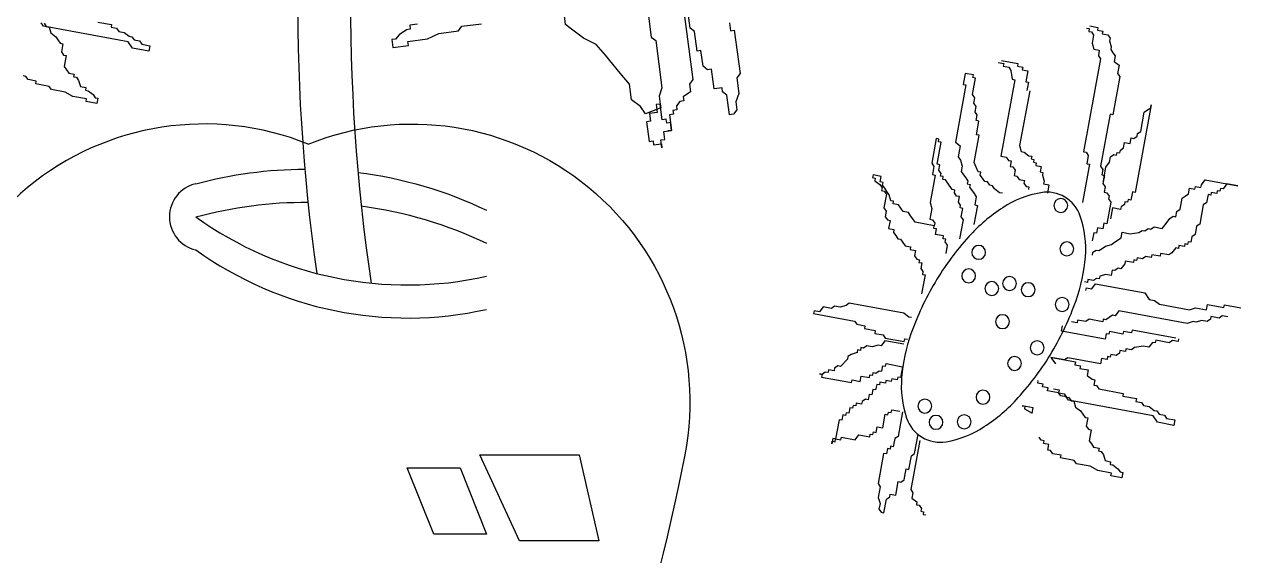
# Model space of a CAD drawing. Extents: x 839 to 4061, y 5103 to 8831.
# Drawn here: x 2670.1 to 2804.4, y 7635.2 to 7693.8 of the extents above; entities that cross this region are included whole.
import ezdxf

# ---------------------------------------------------------------- set-up
doc = ezdxf.new("R2010")
doc.units = 0
doc.header["$LTSCALE"] = 10
doc.header["$MEASUREMENT"] = 0
doc.layers.add('3', color=3, linetype='CONTINUOUS')

# ---------------------------------------------------------------- blocks, each defined once
blk = doc.blocks.new('A$C139035DF')
at = {"layer": '3', "color": 3}
for p, q in [((98.32, 181.27), (97.28, 173.46)), ((61.45, 174.95), (60.85, 174.84)), ((60.85, 174.84), (60.91, 174.54)), ((63.2, 175.59), (61.4, 175.25)), ((61.4, 175.25), (61.45, 174.95)), ((60.91, 174.54), (60.3, 174.43)), ((60.3, 174.43), (60.53, 173.22)), ((97.28, 173.46), (97.66, 172.97)), ((60.09, 172.21), (61.21, 166.18)), ((60.53, 173.22), (60.22, 173.17)), ((60.22, 173.17), (60.39, 172.26)), ((97.66, 172.97), (97.55, 172.1)), ((97.55, 172.1), (98.36, 171.55)), ((98.36, 171.55), (98.3, 171.12)), ((98.3, 171.12), (98.73, 171.06)), ((98.73, 171.06), (99.11, 170.57)), ((99.11, 170.57), (99.05, 170.13)), ((99.05, 170.13), (99.49, 170.07)), ((99.49, 170.07), (99.43, 169.64)), ((99.43, 169.64), (99.86, 169.58)), ((99.86, 169.58), (99.63, 167.85)), ((99.63, 167.85), (100.07, 167.79)), ((60.71, 165.47), (60.17, 165.05)), ((61.02, 165.52), (60.71, 165.47)), ((61.21, 166.18), (61.02, 165.52)), ((59.43, 163.98), (58.83, 163.87)), ((59.68, 164.34), (59.38, 164.28)), ((59.38, 164.28), (59.43, 163.98)), ((59.92, 164.7), (59.62, 164.64)), ((59.62, 164.64), (59.68, 164.34)), ((60.17, 165.05), (59.87, 165)), ((59.87, 165), (59.92, 164.7)), ((58.69, 162.91), (58.5, 162.25)), ((58.94, 163.27), (58.64, 163.21)), ((58.64, 163.21), (58.69, 162.91)), ((58.83, 163.87), (58.94, 163.27)), ((58.56, 161.95), (57.96, 161.84)), ((57.96, 161.84), (58.13, 160.93)), ((58.5, 162.25), (58.56, 161.95)), ((51.59, 157.54), (51.89, 157.6)), ((51.89, 157.6), (52, 157)), ((70.69, 157.03), (70.63, 157.33)), ((52, 157), (52.6, 157.11)), ((52.6, 157.11), (52.71, 156.51)), ((52.71, 156.51), (53.01, 156.56)), ((53.01, 156.56), (53.18, 155.66)), ((69.35, 155.84), (69.65, 155.9)), ((69.41, 155.54), (69.35, 155.84)), ((69.6, 156.2), (70.5, 156.37)), ((69.65, 155.9), (69.6, 156.2)), ((70.39, 156.97), (70.69, 157.03)), ((70.5, 156.37), (70.39, 156.97)), ((69.16, 155.19), (69.41, 155.54)), ((69.33, 154.28), (69.16, 155.19)), ((52.81, 150.91), (47.39, 149.91)), ((53.23, 150.37), (52.81, 150.91)), ((53.83, 150.48), (53.23, 150.37)), ((53.88, 150.18), (53.83, 150.48)), ((46.9, 149.2), (46.29, 149.08)), ((47.39, 149.91), (46.9, 149.2)), ((38.59, 148.59), (36.79, 148.26)), ((38.65, 148.29), (38.59, 148.59)), ((40.46, 148.63), (38.65, 148.29)), ((40.57, 148.03), (40.46, 148.63)), ((41.78, 148.25), (40.57, 148.03)), ((42.43, 148.06), (41.78, 148.25)), ((45.75, 148.67), (42.43, 148.06)), ((42.71, 146.55), (50.25, 147.95)), ((46.29, 149.08), (45.75, 148.67)), ((50.25, 147.95), (50.66, 147.4)), ((38.22, 147.28), (38.82, 147.39)), ((38.82, 147.39), (39.17, 147.14)), ((39.17, 147.14), (40.08, 147.31)), ((40.08, 147.31), (40.13, 147.01)), ((40.13, 147.01), (40.49, 146.76)), ((40.49, 146.76), (41.09, 146.88)), ((41.09, 146.88), (41.75, 146.69)), ((41.75, 146.69), (42.05, 146.74)), ((42.05, 146.74), (42.71, 146.55)), ((50.66, 147.4), (50.96, 147.45)), ((50.96, 147.45), (51.32, 147.21)), ((51.32, 147.21), (51.67, 146.96)), ((51.67, 146.96), (51.97, 147.02)), ((51.97, 147.02), (52.03, 146.72)), ((52.03, 146.72), (53.54, 147)), ((53.54, 147), (53.89, 146.75)), ((53.89, 146.75), (54.8, 146.92)), ((54.8, 146.92), (54.85, 146.62)), ((54.85, 146.62), (55.46, 146.73)), ((43.95, 144.91), (48.77, 145.8)), ((48.77, 145.8), (48.83, 145.5)), ((48.83, 145.5), (49.73, 145.67)), ((49.73, 145.67), (49.79, 145.37)), ((49.79, 145.37), (51.29, 145.65)), ((51.29, 145.65), (51.35, 145.35)), ((51.35, 145.35), (51.65, 145.4)), ((51.65, 145.4), (51.76, 144.8)), ((51.76, 144.8), (56.58, 145.69)), ((56.58, 145.69), (56.47, 146.29)), ((74.14, 141.77), (74.36, 140.57)), ((58.6, 139.83), (59.21, 139.94)), ((58.66, 139.53), (58.6, 139.83)), ((59.21, 139.94), (59.15, 140.24)), ((74.36, 140.57), (74.66, 140.62)), ((74.66, 140.62), (74.72, 140.32)), ((74.72, 140.32), (75.32, 140.43)), ((75.32, 140.43), (75.38, 140.13)), ((75.38, 140.13), (75.98, 140.24)), ((75.98, 140.24), (76.03, 139.94)), ((76.03, 139.94), (76.64, 140.05)), ((76.64, 140.05), (76.69, 139.75)), ((76.69, 139.75), (76.99, 139.81)), ((76.99, 139.81), (77.11, 139.2)), ((56.3, 138.78), (56.06, 138.43)), ((56.06, 138.43), (56.66, 138.54)), ((56.91, 138.89), (56.3, 138.78)), ((56.66, 138.54), (56.91, 138.89)), ((57.45, 139.31), (56.85, 139.2)), ((56.85, 139.2), (56.91, 138.89)), ((56.91, 138.89), (58.11, 139.12)), ((58.06, 139.42), (58.66, 139.53)), ((58.11, 139.12), (58.06, 139.42)), ((77.11, 139.2), (77.41, 139.26)), ((77.41, 139.26), (77.52, 138.66)), ((77.52, 138.66), (77.82, 138.71)), ((77.82, 138.71), (77.93, 138.11)), ((59.71, 137.23), (60.91, 137.45)), ((59.82, 136.63), (59.71, 137.23)), ((60.67, 137.1), (59.82, 136.63)), ((60.91, 137.45), (60.61, 137.4)), ((60.61, 137.4), (60.67, 137.1)), ((77.93, 138.11), (78.23, 138.17)), ((78.23, 138.17), (78.59, 137.92)), ((78.59, 137.92), (78.65, 137.62)), ((78.65, 137.62), (79.25, 137.73)), ((79.25, 137.73), (79.3, 137.43)), ((79.3, 137.43), (79.6, 137.49)), ((79.6, 137.49), (79.66, 137.18)), ((79.66, 137.18), (79.96, 137.24)), ((79.96, 137.24), (80.07, 136.64)), ((75.33, 137.01), (74.43, 136.84)), ((75.39, 136.71), (75.33, 137.01)), ((75.69, 136.76), (75.39, 136.71)), ((75.74, 136.46), (75.69, 136.76)), ((76.04, 136.52), (75.74, 136.46)), ((76.32, 135.01), (76.04, 136.52)), ((80.07, 136.64), (80.37, 136.69)), ((80.37, 136.69), (80.43, 136.39)), ((80.43, 136.39), (80.73, 136.45)), ((80.73, 136.45), (80.84, 135.85)), ((80.84, 135.85), (81.14, 135.9)), ((81.14, 135.9), (81.54, 133.79)), ((76.93, 135.12), (76.32, 135.01)), ((77.04, 134.52), (76.93, 135.12)), ((77.34, 134.57), (77.04, 134.52)), ((77.4, 134.27), (77.34, 134.57)), ((77.7, 134.33), (77.4, 134.27)), ((77.75, 134.03), (77.7, 134.33)), ((72.22, 133.63), (73.22, 128.2)), ((78.96, 134.25), (77.75, 134.03)), ((79.37, 133.7), (78.96, 134.25)), ((80.88, 133.98), (79.37, 133.7)), ((80.93, 133.68), (80.88, 133.98)), ((81.54, 133.79), (80.93, 133.68)), ((81.54, 133.79), (81.84, 133.85)), ((81.59, 133.49), (81.54, 133.79)), ((81.89, 133.55), (81.59, 133.49)), ((81.84, 133.85), (81.95, 133.25)), ((81.95, 133.25), (81.89, 133.55)), ((73.22, 128.2), (72.98, 127.84)), ((72.98, 127.84), (73.09, 127.24)), ((72.29, 126.47), (72.05, 126.12)), ((72.6, 126.53), (72.29, 126.47)), ((73.09, 127.24), (72.54, 126.83)), ((72.54, 126.83), (72.6, 126.53)), ((71.86, 125.46), (71.56, 125.4)), ((72.1, 125.81), (71.8, 125.76)), ((71.8, 125.76), (71.86, 125.46)), ((72.05, 126.12), (72.1, 125.81))]:
    blk.add_line(p, q, dxfattribs=at)
for points in [[(110.23, 280.16, -0.162137), (132.81, 150.99, 0.555817)], [(116.06, 280.16, -0.160802), (138.81, 152.06, 0.555817)], [(139.77, 166.34, 0.59451), (98.19, 132.05, 0.061301), (116.43, 75.87, -1.493799)], [(139.77, 166.34, -0.59451), (181.36, 132.05, -0.061301), (163.12, 75.87, 1.493799)], [(134.27, 163.22, 0.080432), (120.08, 159.04, -4.885884)], [(152.18, 161.96, 0.065888), (140.14, 163.58, -4.885884)], [(152.18, 161.96, -0.8), (152.18, 154.67, 9)], [(152.18, 158.31, 0.067796), (139.79, 159.93, -4.885884)], [(133.91, 159.52, 0.078442), (120.08, 155.4, -4.885884)], [(152.18, 158.31, -0.213738), (120.08, 151.75, 4.885884)], [(152.18, 154.67, -0.213738), (120.08, 148.1, 4.885884)]]:
    blk.add_lwpolyline(points, format="xyb", dxfattribs=at)
for points in [[(127.68, 179.58), (128.55, 179.46), (128.49, 179.03), (128.93, 178.97), (129.74, 178.42), (130.12, 177.93), (130.55, 177.88), (130.43, 177.01), (128.7, 177.24), (128.76, 177.67), (126.59, 177.96), (125.34, 178.57), (123.17, 178.85), (122.8, 179.35), (120.63, 179.63)], [(102.23, 180.75), (101.88, 178.15), (101.39, 177.77), (100.7, 172.56), (101.02, 171.64), (100.9, 170.77), (101.34, 170.71), (101.22, 169.84), (102.09, 169.73), (101.97, 168.86), (102.41, 168.8), (102.12, 166.63), (101.69, 166.69), (101.63, 166.26), (100.76, 166.37), (100.7, 165.94), (100.82, 166.81), (100.38, 166.86), (100.5, 167.73), (99.63, 167.85), (99.75, 168.72), (100.18, 168.66), (100.24, 169.09), (100.67, 169.03), (100.9, 170.77), (100.84, 170.34), (102.52, 169.67), (103.07, 170.48), (104.06, 171.23), (104.29, 172.97), (105.33, 174.16), (106.92, 176.15), (107.96, 177.34), (109.37, 178.04), (110.85, 179.16), (111.34, 179.54), (111.51, 180.84)], [(93.26, 179.73), (93.14, 178.86), (92.71, 178.92), (92.08, 174.15), (92.45, 173.66), (92.22, 171.92), (92.54, 171), (92.43, 170.13), (92.8, 169.64), (93.24, 169.58), (93.53, 171.75), (94.02, 172.13), (94.07, 172.56), (94.94, 172.44), (95.23, 174.61), (95.66, 174.56), (96.16, 174.93), (96.39, 176.67), (96.82, 176.61), (97.11, 178.78), (97.6, 179.16), (98, 182.19)], [(162.99, 179.82), (161.48, 179.54), (161.54, 179.24), (160.94, 179.13), (160.69, 178.77), (160.09, 178.66), (159.54, 178.25), (159.24, 178.19), (158.99, 177.84), (158.39, 177.73), (158.14, 177.37), (157.24, 177.2), (157.35, 176.6), (159.16, 176.93), (159.65, 177.65), (168.99, 179.38), (169.24, 179.73)], [(168.94, 179.68), (168.69, 179.32), (168.39, 179.26), (168.2, 178.61), (167.65, 178.19), (167.41, 177.84), (167.16, 177.48), (166.86, 177.42), (167.03, 176.52), (166.78, 176.16), (166.48, 176.11), (166.7, 174.9), (166.46, 174.54), (166.21, 174.19), (165.61, 174.08), (165.67, 173.77), (165.36, 173.72), (165.12, 173.36), (164.93, 172.7), (164.33, 172.59), (164.38, 172.29), (164.08, 172.23), (163.53, 171.82), (163.29, 171.46), (162.99, 171.41), (163.1, 170.81), (164.3, 171.03), (164.25, 171.33), (165.76, 171.61), (166.6, 172.08), (168.11, 172.36), (168.36, 172.71), (169.86, 172.99), (169.81, 173.29), (170.71, 173.46), (170.96, 173.82), (171.26, 173.87)], [(53.46, 179.39), (52.56, 179.23), (52.61, 178.92), (52.01, 178.81), (52.07, 178.51), (51.47, 178.4), (51.22, 178.04), (51.28, 177.74), (51.09, 177.08), (51.14, 176.78), (50.9, 176.43), (50.65, 176.07), (50.76, 175.47), (50.21, 175.05), (50.38, 174.15), (50.14, 173.79), (50.92, 169.57), (51.22, 169.63), (52.28, 163.9), (52.03, 163.55), (52.14, 162.94), (51.84, 162.89), (52.01, 161.98), (51.76, 161.63), (51.88, 161.02), (51.57, 160.97), (51.33, 160.61), (51.38, 160.31), (51.14, 159.95), (51.59, 157.54)], [(53.82, 179.15), (53.52, 179.09), (53.57, 178.79), (53.27, 178.73), (53.03, 178.38), (53.19, 177.47), (53, 176.82), (52.4, 176.7), (52.51, 176.1), (52.27, 175.74), (54.16, 165.5), (53.86, 165.44), (53.62, 165.09), (53.78, 164.18), (53.48, 164.13), (54.26, 159.91)], [(63.56, 175.34), (62.96, 175.23), (63.01, 174.93), (62.41, 174.82), (62.17, 174.46), (62.03, 173.5), (61.73, 173.44), (63.29, 165.01), (62.69, 164.9), (62.44, 164.54), (62.14, 164.48), (62.25, 163.88), (61.95, 163.82), (61.71, 163.47), (61.82, 162.86), (61.52, 162.81), (61.27, 162.45), (60.67, 162.34), (60.73, 162.04), (60.48, 161.68), (60.18, 161.63), (60.23, 161.33)], [(63.11, 160.92), (63.42, 160.98), (63.96, 161.39), (64.21, 161.75), (64.51, 161.8), (64.75, 162.16), (65.06, 162.22), (65.3, 162.57), (65.55, 162.93), (65.49, 163.23), (65.79, 163.29), (66.23, 164.3), (65.67, 167.32), (65.97, 167.37), (65.69, 168.88), (65.99, 168.94), (65.88, 169.54), (66.13, 169.9), (66.02, 170.5), (66.26, 170.85), (66.15, 171.46), (66.4, 171.81), (66.06, 173.62), (66.36, 173.68), (66.31, 173.98), (67.21, 174.15), (67.43, 172.94), (67.13, 172.89), (68.3, 166.56), (67.76, 166.15), (67.98, 164.94), (67.73, 164.58), (67.54, 163.92), (67.66, 163.32), (67.41, 162.96), (67.16, 162.61), (66.92, 162.25), (66.98, 161.95), (66.67, 161.89), (66.73, 161.59), (66.24, 160.88), (65.99, 160.52), (66.16, 159.62), (65.86, 159.56), (66.25, 157.45)], [(51.95, 162.29), (51.68, 163.79), (51.26, 164.34), (51.15, 164.94), (50.79, 165.19), (50.49, 165.13), (50.44, 165.43), (50.14, 165.38), (50.08, 165.68), (49.72, 165.92), (49.61, 166.53), (49.01, 166.42), (48.9, 167.02), (48.6, 166.96), (48.24, 167.21), (48.18, 167.51), (47.83, 167.75), (47.44, 169.86), (47.08, 170.11), (46.72, 170.35), (46.67, 170.66), (48.45, 161.01), (48.75, 161.07), (48.92, 160.17), (49.22, 160.22), (49.28, 159.92), (49.58, 159.98), (49.63, 159.67), (49.99, 159.43), (50.05, 159.13), (50.95, 159.3), (51.17, 158.09)], [(67.79, 155.87), (67.4, 157.98), (67.64, 158.33), (67.48, 159.24), (67.78, 159.29), (67.72, 159.59), (67.97, 159.95), (67.86, 160.55), (68.16, 160.61), (68.4, 160.97), (68.35, 161.27), (68.65, 161.32), (69.14, 162.04), (69.39, 162.4), (69.69, 162.45), (69.63, 162.75), (69.93, 162.81), (69.88, 163.11), (70.12, 163.47), (70.01, 164.07), (70.31, 164.13), (69.87, 166.54), (70.17, 166.59), (70.11, 166.89), (70.41, 166.95), (70.91, 164.24), (70.67, 163.88), (70.84, 162.98), (70.54, 162.92), (71.09, 159.91), (70.9, 159.25), (71.13, 158.04), (70.82, 157.99), (70.58, 157.63), (70.63, 157.33), (72.74, 157.72), (72.99, 158.08), (73.24, 158.43), (73.48, 158.79), (74.08, 158.9), (74.33, 159.26), (74.57, 159.62), (75.18, 159.73), (75.12, 160.03), (75.42, 160.08), (75.61, 160.74), (75.86, 161.1), (76.1, 161.46), (76.35, 161.81), (76.29, 162.12), (76.59, 162.17), (76.48, 162.77), (77.39, 162.94), (77.44, 162.64), (77.14, 162.58), (77.2, 162.28), (76.65, 161.87), (76.4, 161.51), (76.46, 161.21), (76.16, 161.16), (75.91, 160.8), (76.19, 159.29), (75.95, 158.94), (76.06, 158.33), (75.81, 157.98), (75.51, 157.92), (75.68, 157.02), (75.08, 156.9), (75.13, 156.6), (74.89, 156.25), (74.64, 155.89), (74.34, 155.83), (73.85, 155.12), (73.25, 155.01), (73.3, 154.71), (72.7, 154.59), (72.81, 153.99), (72.57, 153.63), (72.26, 153.58), (72.32, 153.28), (72.02, 153.22), (72.13, 152.62), (71.88, 152.26), (71.94, 151.96), (71.64, 151.91), (72.03, 149.8)], [(53.16, 154.09), (53.1, 154.4), (52.75, 154.64), (52.44, 154.59), (52.09, 154.83), (51.73, 155.08), (51.07, 155.27), (50.71, 155.51), (50, 156), (49.89, 156.61), (48.99, 156.44), (48.03, 156.57), (47.67, 156.82), (47.37, 156.76), (47.01, 157.01), (46.71, 156.95), (46.35, 157.2), (45.45, 157.03), (45.03, 157.58), (44.62, 158.12), (44.26, 158.37), (43.96, 158.31), (43.85, 158.92), (43.49, 159.16), (43.27, 160.37), (42.91, 160.61), (42.56, 160.86), (42.45, 161.46), (41.84, 161.35), (41.79, 161.65), (41.19, 161.54), (41.13, 161.84), (40.72, 162.39), (37.1, 161.72), (38.31, 161.94), (38.72, 161.39), (39.02, 161.45), (39.08, 161.15), (39.38, 161.2), (39.43, 160.9), (40.04, 161.01), (40.09, 160.71), (40.39, 160.77), (40.56, 159.87), (40.92, 159.62), (41.31, 157.51), (41.66, 157.27), (41.83, 156.36), (42.19, 156.12), (42.3, 155.51), (42.6, 155.57), (42.66, 155.27), (42.96, 155.32), (43.01, 155.02), (43.62, 155.13), (43.67, 154.83), (43.97, 154.89), (44.39, 154.34), (44.74, 154.1), (45.65, 154.26), (45.7, 153.96), (46.61, 154.13), (46.66, 153.83), (47.27, 153.94), (47.62, 153.69), (48.23, 153.8), (48.28, 153.5), (48.58, 153.56), (48.64, 153.26), (49.54, 153.43), (49.6, 153.12), (50.01, 152.58), (50.31, 152.63), (50.67, 152.39), (50.97, 152.44), (51.08, 151.84), (51.69, 151.95), (52.34, 151.76), (52.4, 151.46), (52.7, 151.52), (53.06, 151.27), (53.66, 151.38), (53.72, 151.08), (54.02, 151.14)], [(73.13, 147.2), (73.43, 147.25), (73.98, 147.66), (80.01, 148.78), (80.37, 148.53), (81.02, 148.34), (81.63, 148.46), (81.98, 148.21), (82.89, 148.38), (83.3, 147.83), (83.9, 147.94), (83.96, 147.64), (79.44, 146.8), (79.19, 146.45), (78.29, 146.28), (78.34, 145.98), (77.14, 145.76), (77.2, 145.45), (76.29, 145.29), (76.05, 144.93), (73.94, 144.54), (73.88, 144.84), (73.58, 144.79)], [(43.65, 144.86), (43.71, 144.55), (44.31, 144.67), (44.67, 144.42), (46.17, 144.7), (46.23, 144.4), (46.53, 144.45), (46.94, 143.91), (47.54, 144.02), (48.5, 143.88), (48.86, 143.64), (49.46, 143.75), (49.52, 143.45), (50.12, 143.56), (50.18, 143.26), (50.53, 143.01), (51.14, 143.12), (51.19, 142.82), (51.49, 142.88), (51.55, 142.58), (52.15, 142.69), (52.26, 142.09), (55.88, 142.76), (56.24, 142.51), (57.74, 142.79), (57.25, 142.08)], [(73.99, 144.24), (76.1, 144.63), (76.51, 144.08), (76.82, 144.14), (77.47, 143.95), (78.08, 144.06), (78.43, 143.81), (78.74, 143.87), (78.79, 143.57), (79.09, 143.62), (79.15, 143.32), (79.81, 143.13), (80.16, 142.89), (80.22, 142.59), (80.99, 141.79), (81.29, 141.85), (81.65, 141.6), (81.7, 141.3), (82.31, 141.41), (82.36, 141.11), (82.66, 141.17), (83.02, 140.92), (83.32, 140.98), (83.02, 140.92), (83.08, 140.62), (79.76, 140.01), (79.71, 140.31), (78.8, 140.14), (78.69, 140.74), (77.79, 140.58), (77.73, 140.88), (77.43, 140.82), (77.37, 141.12), (77.07, 141.07), (76.72, 141.31), (76.41, 141.26), (76.3, 141.86), (76, 141.81), (75.95, 142.11), (74.14, 141.77)], [(57.44, 142.73), (55.03, 142.29), (55.09, 141.99), (54.49, 141.87), (54.54, 141.57), (53.64, 141.41), (53.75, 140.8), (53.2, 140.39), (52.9, 140.33), (53.01, 139.73), (52.71, 139.68), (52.47, 139.32), (49.75, 138.82), (49.81, 138.52), (48.3, 138.24), (48.36, 137.94), (47.76, 137.82), (47.51, 137.47), (46.91, 137.36), (46.36, 136.94), (46.06, 136.89), (45.81, 136.53), (45.21, 136.42), (44.97, 136.06), (44.06, 135.89), (44.17, 135.29), (45.98, 135.63), (46.47, 136.34), (55.81, 138.07), (56.06, 138.43), (55.76, 138.37), (55.51, 138.01), (55.21, 137.96), (55.02, 137.3), (54.47, 136.89), (54.23, 136.53), (53.98, 136.17), (53.68, 136.12), (53.85, 135.21), (53.6, 134.86), (53.3, 134.8), (53.52, 133.59), (53.28, 133.24), (53.03, 132.88), (52.43, 132.77), (52.49, 132.47), (52.19, 132.41), (51.94, 132.05), (51.75, 131.4), (51.15, 131.28), (51.2, 130.98), (50.9, 130.93), (50.35, 130.51), (50.11, 130.16), (49.81, 130.1), (49.92, 129.5), (51.12, 129.72), (51.07, 130.02), (52.58, 130.3), (53.42, 130.77), (54.93, 131.05), (55.18, 131.41), (56.68, 131.69), (56.63, 131.99), (57.53, 132.15), (57.78, 132.51), (58.08, 132.57), (57.97, 133.17), (58.57, 133.28), (58.51, 133.58), (58.81, 133.64), (59.06, 134)], [(74.13, 136.78), (74.63, 134.07), (74.98, 133.83), (75.15, 132.92), (75.45, 132.98), (75.51, 132.68), (75.81, 132.73), (75.92, 132.13), (76.22, 132.19), (76.84, 128.87), (76.59, 128.51), (76.81, 127.31), (76.62, 126.65), (76.74, 126.05), (76.49, 125.69), (76.19, 125.63), (75.91, 127.14), (75.55, 127.39), (75.5, 127.69), (74.89, 127.58), (74.62, 129.08), (74.31, 129.03), (73.96, 129.27), (73.73, 130.48), (73.43, 130.42), (73.15, 131.93), (72.8, 132.17), (72.41, 134.28)]]:
    blk.add_lwpolyline(points, dxfattribs=at)
blk.add_lwpolyline([(70.54, 151.08, -0.049822), (73.2, 145.39, -0.06364), (74.23, 140.58, -0.103576), (73.68, 136.08, -0.178002), (71.98, 133.98, -0.178002), (69.33, 133.49, -0.103576), (65.1, 135.15, -0.06364), (61.36, 138.35, -0.049822), (57.63, 143.39, -0.049822), (54.97, 149.08, -0.06364), (53.94, 153.89, -0.103576), (54.5, 158.39, -0.178002), (56.2, 160.49, -0.178002), (58.85, 160.98, -0.103576), (63.07, 159.32, -0.06364), (66.81, 156.13, -0.049822)], format="xyb", close=True, dxfattribs=at)
for points in [[(109.86, 132.05), (107.67, 122.56), (116.43, 122.56), (120.8, 132.05)], [(122.99, 130.59), (120.08, 123.29), (125.91, 123.29), (128.83, 130.59)]]:
    blk.add_lwpolyline(points, close=True, dxfattribs=at)
for centre in [(56.66, 159.57), (55.99, 154.77), (65.72, 154.39), (66.83, 151.79), (60.26, 150.27), (62.31, 150.96), (64.28, 150.39), (56.51, 148.64), (63.09, 146.74), (59.26, 143.85), (61.76, 142.13), (65.25, 138.41), (71.67, 137.42), (67.32, 135.68), (70.44, 135.63)]:
    blk.add_circle(centre, 0.766, dxfattribs=at)
blk = doc.blocks.new('A$C3C5F467C')
at = {"layer": '3', "color": 3, "xscale": -1}
blk.add_blockref('A$C139035DF', (370.26, 53.37), dxfattribs=at)

msp = doc.modelspace()

# ---------------------------------------------------------------- block references
at = {"layer": '3', "color": 3}
msp.add_blockref('A$C3C5F467C', (2470.96, 7460.89), dxfattribs=at)

doc.saveas('drawing.dxf')
